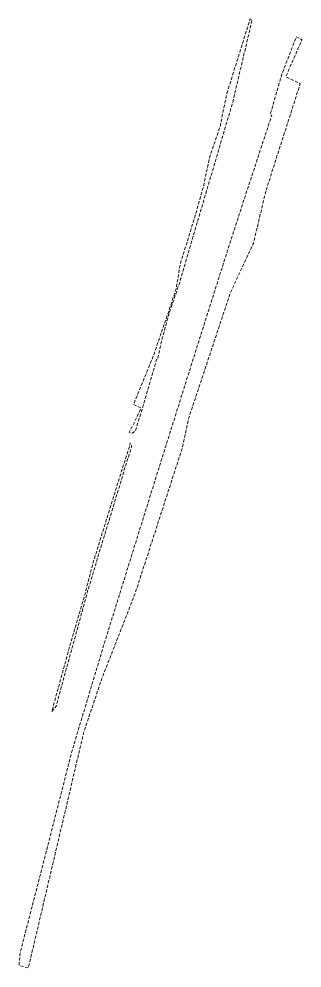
# Model space of a CAD drawing. Header units: metres. Extents: x 596935 to 599449, y 2303977 to 2305782.
# Drawn here: x 598912.6 to 598957.2, y 2304190.5 to 2304340.1 of the extents above; entities that cross this region are included whole.
import ezdxf

# ---------------------------------------------------------------- set-up
doc = ezdxf.new("R2010")
doc.units = ezdxf.units.M
doc.header["$MEASUREMENT"] = 0
doc.linetypes.add('HIDDEN', pattern=[0.375, 0.25, -0.125])
doc.layers.add('duong', color=3, linetype='Continuous')

msp = doc.modelspace()

# ---------------------------------------------------------------- linework, layer by layer
at = {"layer": 'duong', "linetype": 'HIDDEN', "lineweight": 0, "ltscale": 2, "flags": 128}
msp.add_lwpolyline([(598945.332, 2304328.343), (598948.998, 2304340.065), (598949.313, 2304339.955), (598946.638, 2304328.628), (598946.398, 2304327.418), (598942.33, 2304313.656), (598938.714, 2304301.343), (598937.913, 2304298.566), (598936.272, 2304293.761), (598935.173, 2304289.803), (598934.435, 2304286.464), (598934.267, 2304286.426), (598932.071, 2304278.806), (598930.912, 2304275.119), (598930.455, 2304274.822), (598929.981, 2304274.899), (598931.834, 2304278.754), (598930.63, 2304279.321), (598933.707, 2304286.822), (598934.876, 2304290.239), (598936.127, 2304293.833), (598937.346, 2304297.536), (598938.012, 2304301.538), (598939.31, 2304305.678), (598940.529, 2304309.715), (598941.687, 2304313.855), (598942.65, 2304318.399), (598944.24, 2304323.025)], close=True, dxfattribs=at)
for points in [[(598951.458, 2304312.938), (598949.502, 2304304.691), (598945.846, 2304296.823), (598939.281, 2304277.057), (598938.303, 2304272.431), (598930.865, 2304249.467), (598925.664, 2304236.158), (598922.812, 2304227.683), (598914.089, 2304190.545), (598912.624, 2304190.973), (598912.84, 2304193.102), (598916.926, 2304208.943), (598920.939, 2304224.664), (598926.162, 2304242.081), (598934.282, 2304268.192), (598940.05, 2304286.564), (598945.704, 2304304.436), (598948.73, 2304313.741), (598952.411, 2304324.93), (598952.142, 2304325.017), (598952.213, 2304325.238), (598953.996, 2304331.382), (598956.26, 2304337.251), (598957.152, 2304336.794), (598954.604, 2304330.976), (598956.874, 2304329.867), (598951.458, 2304312.937)], [(598929.138, 2304268.907), (598930.39, 2304272.79), (598930.117, 2304273.285), (598930.023, 2304272.761), (598928.714, 2304268.672), (598926.117, 2304260.334), (598924.224, 2304254.208), (598922.973, 2304249.331), (598920.977, 2304242.552), (598917.781, 2304230.966), (598918.464, 2304231.803), (598919.172, 2304234.398), (598923.427, 2304249.894), (598924.64, 2304254.012), (598926.524, 2304260.216), (598929.176, 2304268.886)]]:
    msp.add_lwpolyline(points, dxfattribs=at)

doc.saveas('drawing.dxf')
